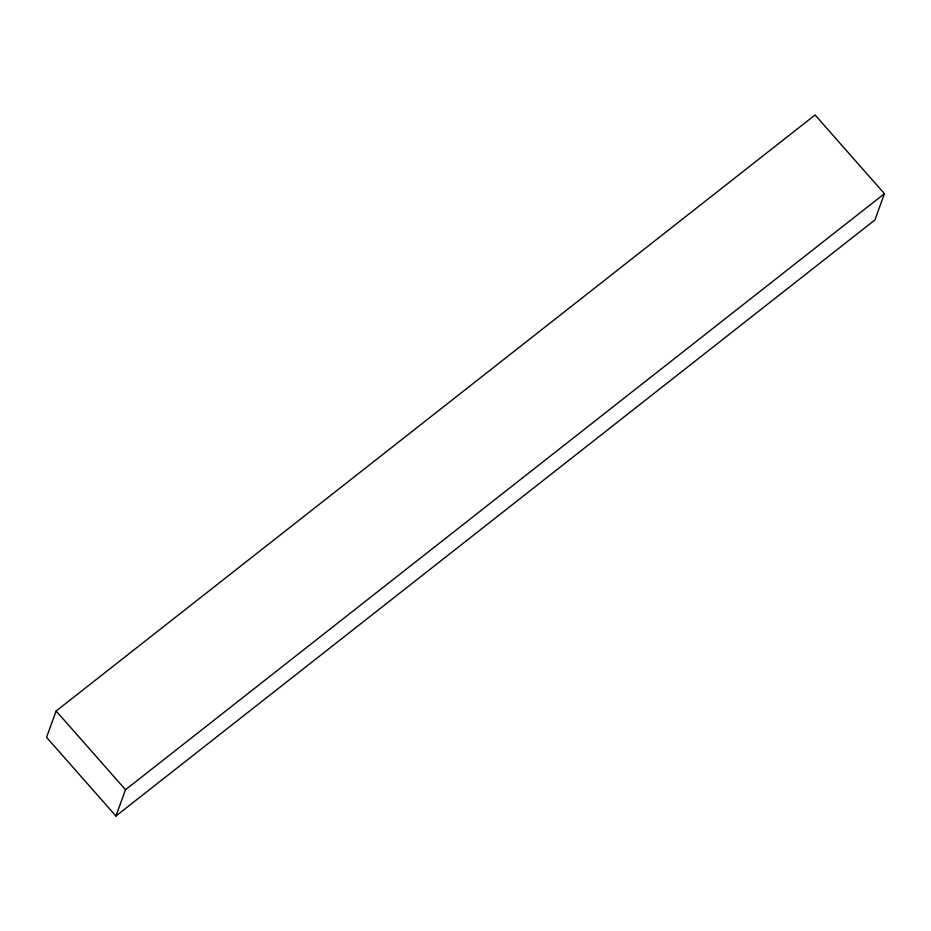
<?xml version="1.0" encoding="UTF-8"?>
<svg xmlns="http://www.w3.org/2000/svg" width="931" height="931" viewBox="0 0 931 931"><rect width="100%" height="100%" fill="white"/><g stroke="black" fill="none" stroke-linecap="round" stroke-linejoin="round"><path stroke-width="1.4" d="M56.128 711.016L46.55 737.329L115.933 816.022L874.872 219.984L884.45 193.671L815.067 114.978L56.128 711.016L125.51 789.721L115.933 816.022M125.51 789.721L884.45 193.671"/></g></svg>
